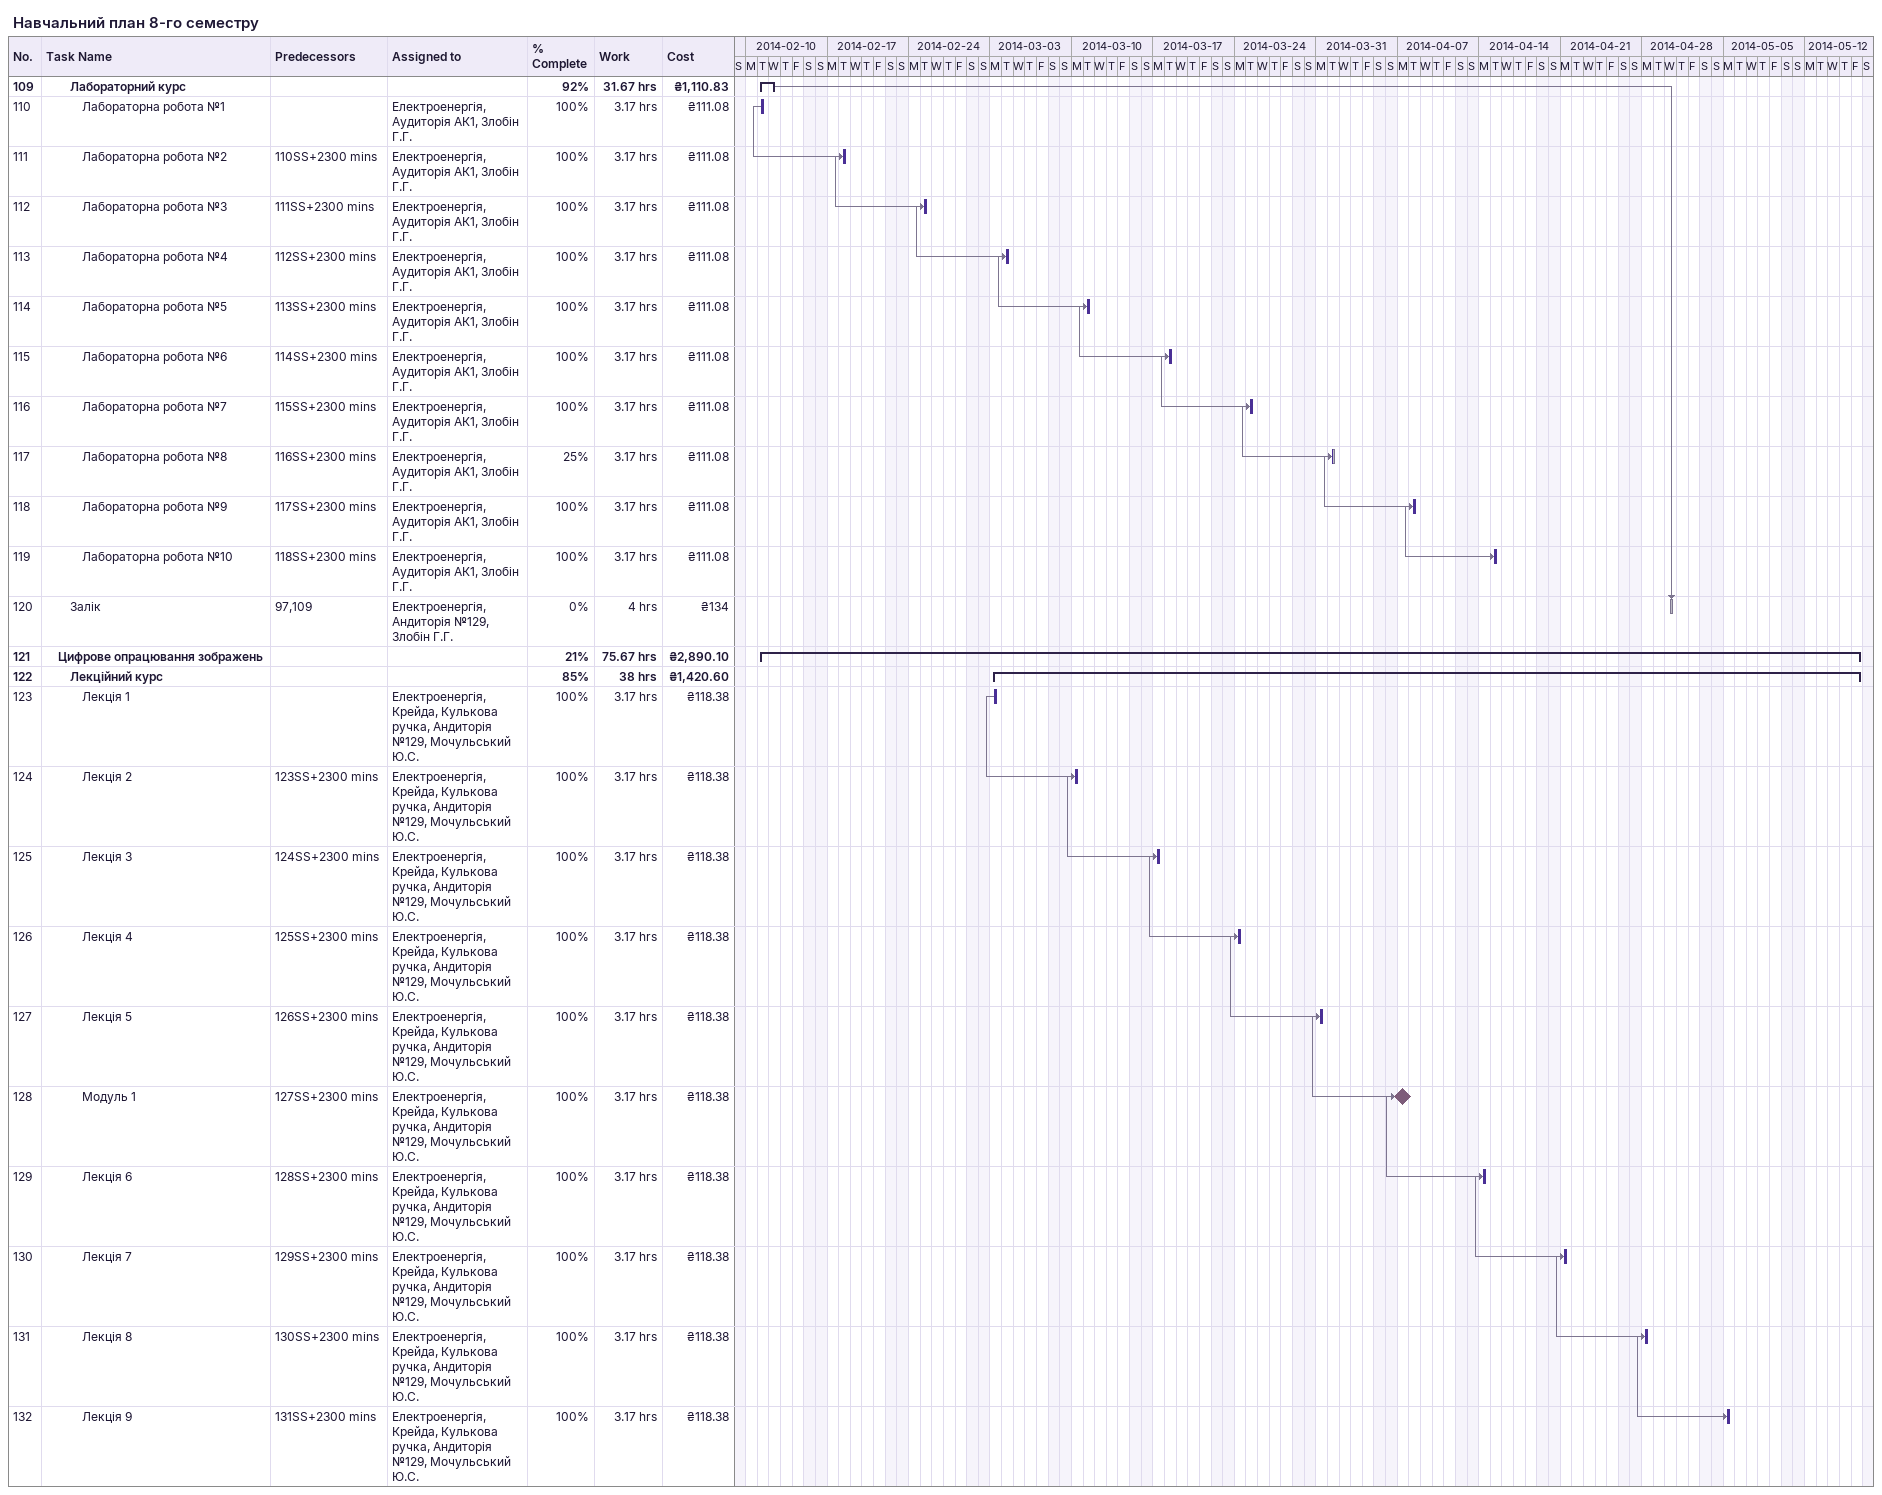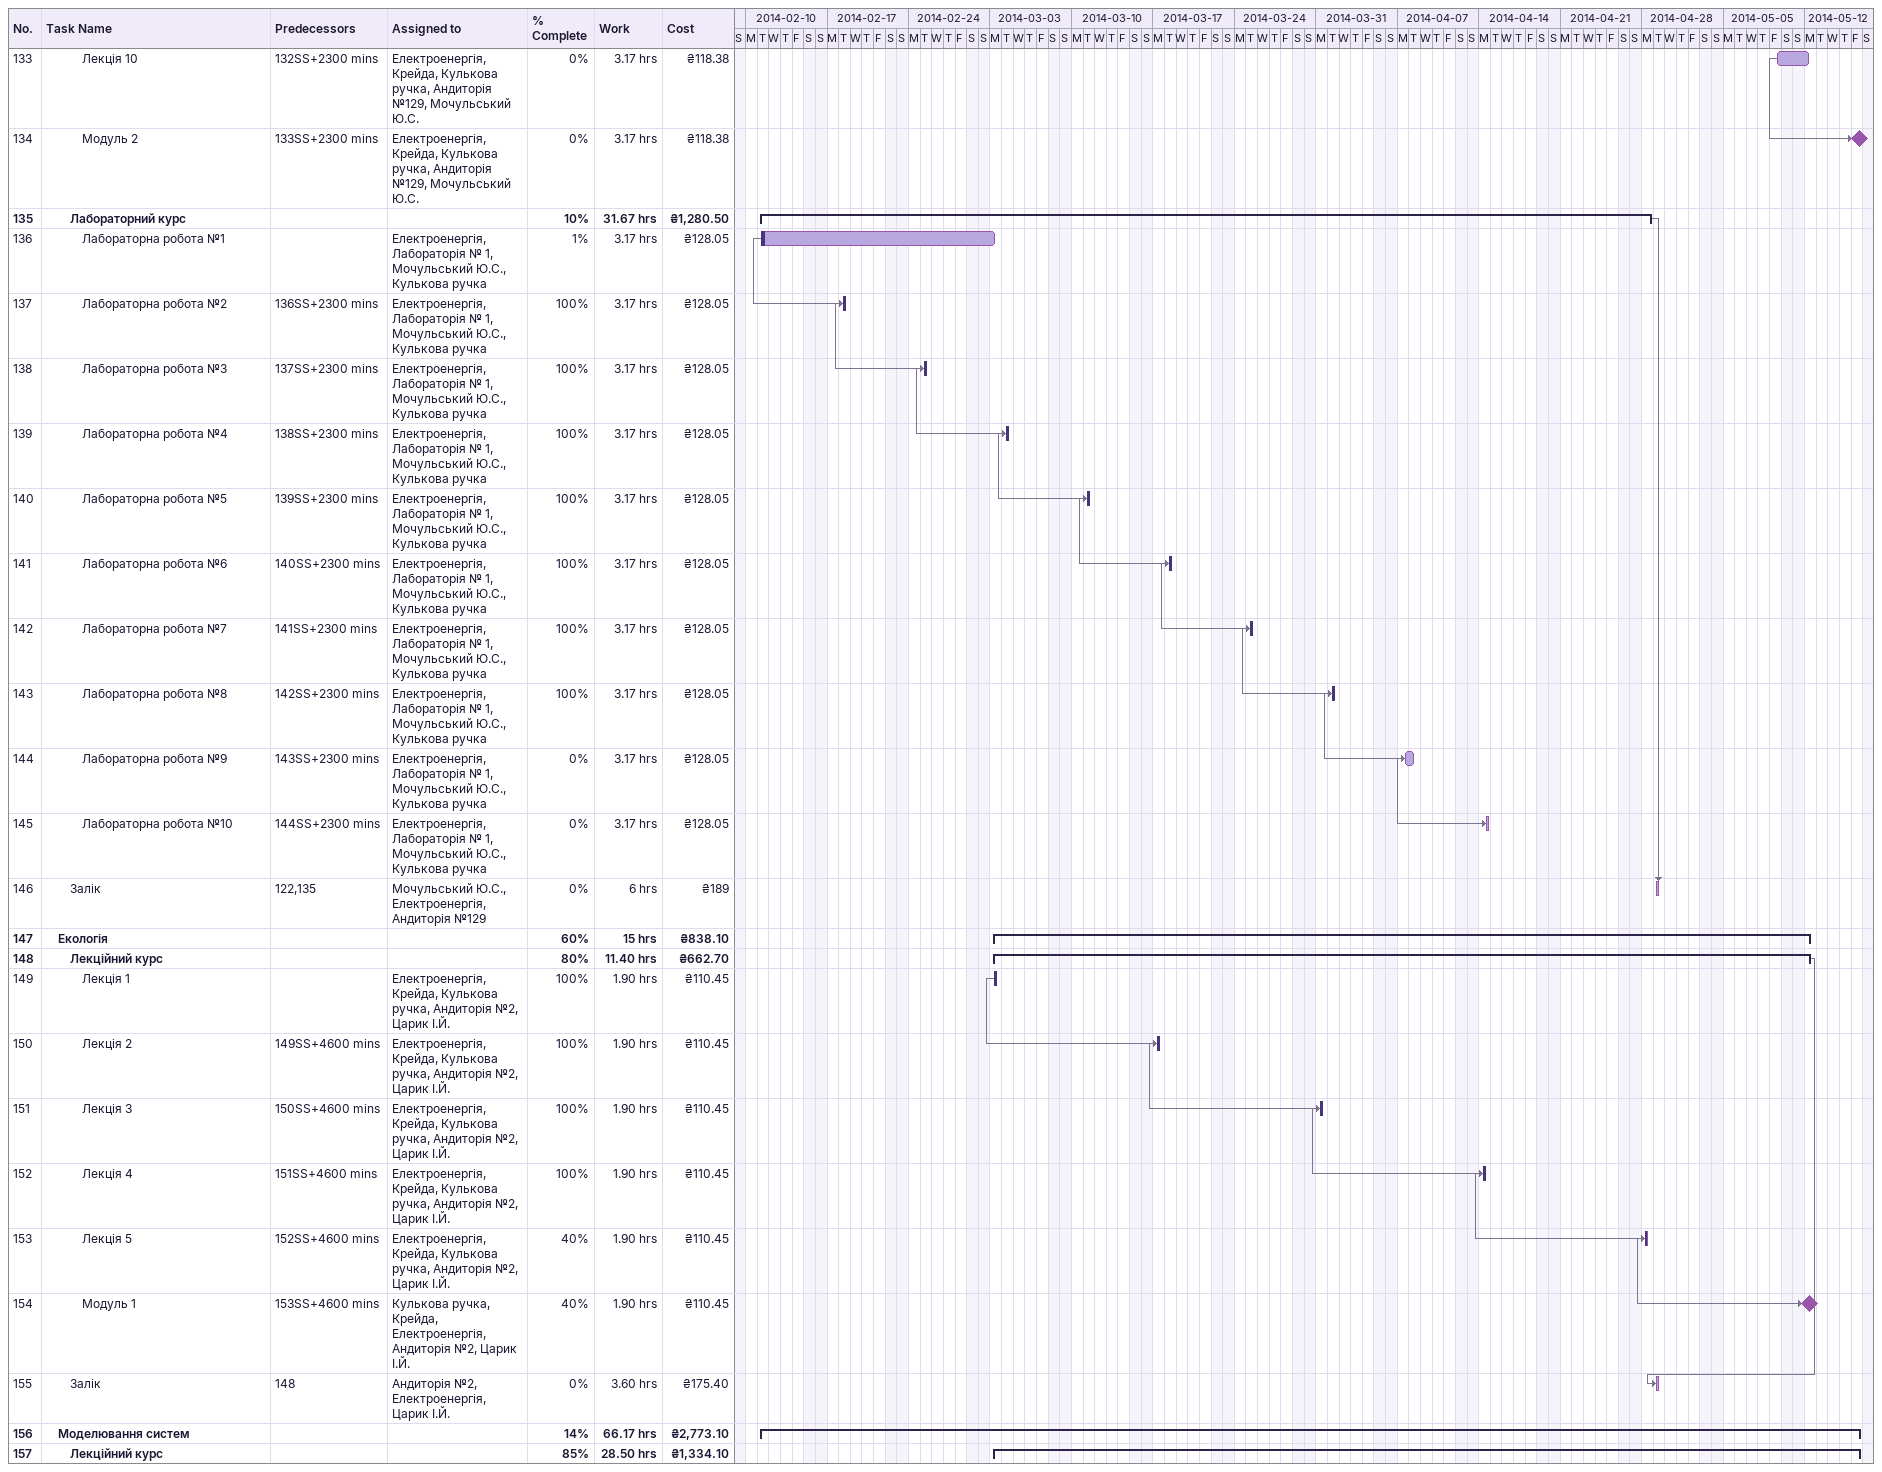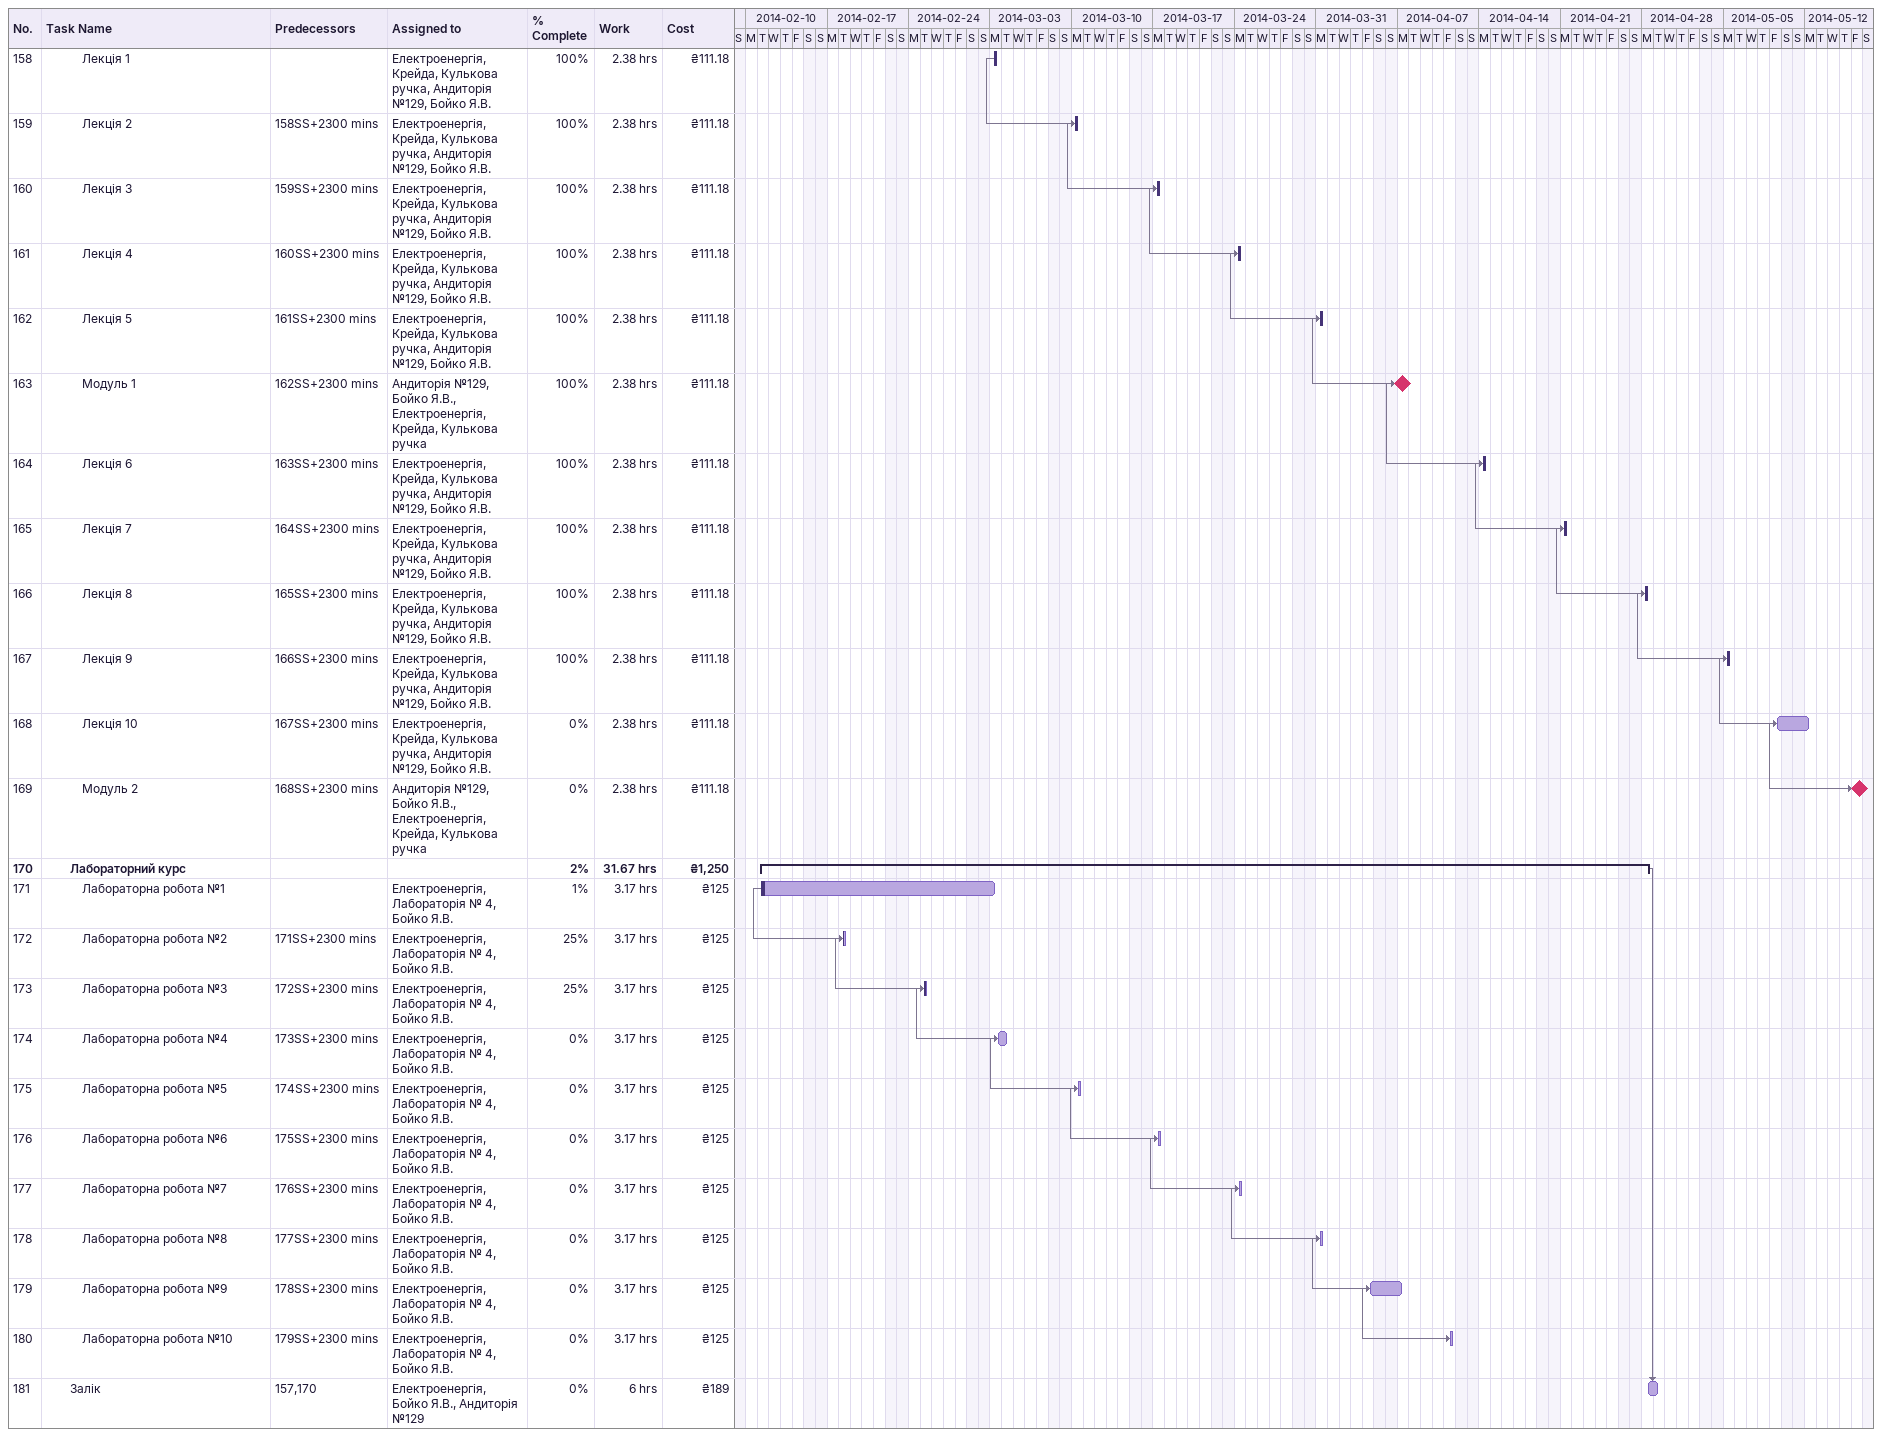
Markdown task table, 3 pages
Навчальний план 8-го семестру

| ID | Level | Task | Start | Finish | Predecessors | Resources | % complete | Work (h) | Cost (₴) |
|---|---|---|---|---|---|---|---|---|---|
| 109 | 3 | **Лабораторний курс** | 2014-02-11 | 2014-02-12 |  |  | 92 | 31.67 | 1110.83 |
| 110 | 4 | Лабораторна робота №1 | 2014-02-11 | 2014-02-11 |  | Електроенергія, Аудиторія АК1, Злобін Г.Г. | 100 | 3.17 | 111.08 |
| 111 | 4 | Лабораторна робота №2 | 2014-02-18 | 2014-02-18 | 110SS+2300min | Електроенергія, Аудиторія АК1, Злобін Г.Г. | 100 | 3.17 | 111.08 |
| 112 | 4 | Лабораторна робота №3 | 2014-02-25 | 2014-02-25 | 111SS+2300min | Електроенергія, Аудиторія АК1, Злобін Г.Г. | 100 | 3.17 | 111.08 |
| 113 | 4 | Лабораторна робота №4 | 2014-03-04 | 2014-03-04 | 112SS+2300min | Електроенергія, Аудиторія АК1, Злобін Г.Г. | 100 | 3.17 | 111.08 |
| 114 | 4 | Лабораторна робота №5 | 2014-03-11 | 2014-03-11 | 113SS+2300min | Електроенергія, Аудиторія АК1, Злобін Г.Г. | 100 | 3.17 | 111.08 |
| 115 | 4 | Лабораторна робота №6 | 2014-03-18 | 2014-03-18 | 114SS+2300min | Електроенергія, Аудиторія АК1, Злобін Г.Г. | 100 | 3.17 | 111.08 |
| 116 | 4 | Лабораторна робота №7 | 2014-03-25 | 2014-03-25 | 115SS+2300min | Електроенергія, Аудиторія АК1, Злобін Г.Г. | 100 | 3.17 | 111.08 |
| 117 | 4 | Лабораторна робота №8 | 2014-04-01 | 2014-04-01 | 116SS+2300min | Електроенергія, Аудиторія АК1, Злобін Г.Г. | 25 | 3.17 | 111.08 |
| 118 | 4 | Лабораторна робота №9 | 2014-04-08 | 2014-04-08 | 117SS+2300min | Електроенергія, Аудиторія АК1, Злобін Г.Г. | 100 | 3.17 | 111.08 |
| 119 | 4 | Лабораторна робота №10 | 2014-04-15 | 2014-04-15 | 118SS+2300min | Електроенергія, Аудиторія АК1, Злобін Г.Г. | 100 | 3.17 | 111.08 |
| 120 | 3 | Залік | 2014-04-30 | 2014-04-30 | 97, 109 | Електроенергія, Андиторія №129, Злобін Г.Г. | 0 | 4 | 134 |
| 121 | 2 | **Цифрове опрацювання зображень** | 2014-02-11 | 2014-05-16 |  |  | 21 | 75.67 | 2890.10 |
| 122 | 3 | **Лекційний курс** | 2014-03-03 | 2014-05-16 |  |  | 85 | 38 | 1420.60 |
| 123 | 4 | Лекція 1 | 2014-03-03 | 2014-03-03 |  | Електроенергія, Крейда, Кулькова ручка, Андиторія №129, Мочульський Ю.С. | 100 | 3.17 | 118.38 |
| 124 | 4 | Лекція 2 | 2014-03-10 | 2014-03-10 | 123SS+2300min | Електроенергія, Крейда, Кулькова ручка, Андиторія №129, Мочульський Ю.С. | 100 | 3.17 | 118.38 |
| 125 | 4 | Лекція 3 | 2014-03-17 | 2014-03-17 | 124SS+2300min | Електроенергія, Крейда, Кулькова ручка, Андиторія №129, Мочульський Ю.С. | 100 | 3.17 | 118.38 |
| 126 | 4 | Лекція 4 | 2014-03-24 | 2014-03-24 | 125SS+2300min | Електроенергія, Крейда, Кулькова ручка, Андиторія №129, Мочульський Ю.С. | 100 | 3.17 | 118.38 |
| 127 | 4 | Лекція 5 | 2014-03-31 | 2014-03-31 | 126SS+2300min | Електроенергія, Крейда, Кулькова ручка, Андиторія №129, Мочульський Ю.С. | 100 | 3.17 | 118.38 |
| 128 | 4 | Модуль 1 (milestone) | 2014-04-07 | 2014-04-07 | 127SS+2300min | Електроенергія, Крейда, Кулькова ручка, Андиторія №129, Мочульський Ю.С. | 100 | 3.17 | 118.38 |
| 129 | 4 | Лекція 6 | 2014-04-14 | 2014-04-14 | 128SS+2300min | Електроенергія, Крейда, Кулькова ручка, Андиторія №129, Мочульський Ю.С. | 100 | 3.17 | 118.38 |
| 130 | 4 | Лекція 7 | 2014-04-21 | 2014-04-21 | 129SS+2300min | Електроенергія, Крейда, Кулькова ручка, Андиторія №129, Мочульський Ю.С. | 100 | 3.17 | 118.38 |
| 131 | 4 | Лекція 8 | 2014-04-28 | 2014-04-28 | 130SS+2300min | Електроенергія, Крейда, Кулькова ручка, Андиторія №129, Мочульський Ю.С. | 100 | 3.17 | 118.38 |
| 132 | 4 | Лекція 9 | 2014-05-05 | 2014-05-05 | 131SS+2300min | Електроенергія, Крейда, Кулькова ручка, Андиторія №129, Мочульський Ю.С. | 100 | 3.17 | 118.38 |
| 133 | 4 | Лекція 10 | 2014-05-09 | 2014-05-12 | 132SS+2300min | Електроенергія, Крейда, Кулькова ручка, Андиторія №129, Мочульський Ю.С. | 0 | 3.17 | 118.38 |
| 134 | 4 | Модуль 2 (milestone) | 2014-05-16 | 2014-05-16 | 133SS+2300min | Електроенергія, Крейда, Кулькова ручка, Андиторія №129, Мочульський Ю.С. | 0 | 3.17 | 118.38 |
| 135 | 3 | **Лабораторний курс** | 2014-02-11 | 2014-04-28 |  |  | 10 | 31.67 | 1280.50 |
| 136 | 4 | Лабораторна робота №1 | 2014-02-11 | 2014-03-03 |  | Електроенергія, Лабораторія № 1, Мочульський Ю.С., Кулькова ручка | 1 | 3.17 | 128.05 |
| 137 | 4 | Лабораторна робота №2 | 2014-02-18 | 2014-02-18 | 136SS+2300min | Електроенергія, Лабораторія № 1, Мочульський Ю.С., Кулькова ручка | 100 | 3.17 | 128.05 |
| 138 | 4 | Лабораторна робота №3 | 2014-02-25 | 2014-02-25 | 137SS+2300min | Електроенергія, Лабораторія № 1, Мочульський Ю.С., Кулькова ручка | 100 | 3.17 | 128.05 |
| 139 | 4 | Лабораторна робота №4 | 2014-03-04 | 2014-03-04 | 138SS+2300min | Електроенергія, Лабораторія № 1, Мочульський Ю.С., Кулькова ручка | 100 | 3.17 | 128.05 |
| 140 | 4 | Лабораторна робота №5 | 2014-03-11 | 2014-03-11 | 139SS+2300min | Електроенергія, Лабораторія № 1, Мочульський Ю.С., Кулькова ручка | 100 | 3.17 | 128.05 |
| 141 | 4 | Лабораторна робота №6 | 2014-03-18 | 2014-03-18 | 140SS+2300min | Електроенергія, Лабораторія № 1, Мочульський Ю.С., Кулькова ручка | 100 | 3.17 | 128.05 |
| 142 | 4 | Лабораторна робота №7 | 2014-03-25 | 2014-03-25 | 141SS+2300min | Електроенергія, Лабораторія № 1, Мочульський Ю.С., Кулькова ручка | 100 | 3.17 | 128.05 |
| 143 | 4 | Лабораторна робота №8 | 2014-04-01 | 2014-04-01 | 142SS+2300min | Електроенергія, Лабораторія № 1, Мочульський Ю.С., Кулькова ручка | 100 | 3.17 | 128.05 |
| 144 | 4 | Лабораторна робота №9 | 2014-04-07 | 2014-04-08 | 143SS+2300min | Електроенергія, Лабораторія № 1, Мочульський Ю.С., Кулькова ручка | 0 | 3.17 | 128.05 |
| 145 | 4 | Лабораторна робота №10 | 2014-04-14 | 2014-04-14 | 144SS+2300min | Електроенергія, Лабораторія № 1, Мочульський Ю.С., Кулькова ручка | 0 | 3.17 | 128.05 |
| 146 | 3 | Залік | 2014-04-29 | 2014-04-29 | 122, 135 | Мочульський Ю.С., Електроенергія, Андиторія №129 | 0 | 6 | 189 |
| 147 | 2 | **Екологія** | 2014-03-03 | 2014-05-12 |  |  | 60 | 15 | 838.10 |
| 148 | 3 | **Лекційний курс** | 2014-03-03 | 2014-05-12 |  |  | 80 | 11.40 | 662.70 |
| 149 | 4 | Лекція 1 | 2014-03-03 | 2014-03-03 |  | Електроенергія, Крейда, Кулькова ручка, Андиторія №2, Царик І.Й. | 100 | 1.90 | 110.45 |
| 150 | 4 | Лекція 2 | 2014-03-17 | 2014-03-17 | 149SS+4600min | Електроенергія, Крейда, Кулькова ручка, Андиторія №2, Царик І.Й. | 100 | 1.90 | 110.45 |
| 151 | 4 | Лекція 3 | 2014-03-31 | 2014-03-31 | 150SS+4600min | Електроенергія, Крейда, Кулькова ручка, Андиторія №2, Царик І.Й. | 100 | 1.90 | 110.45 |
| 152 | 4 | Лекція 4 | 2014-04-14 | 2014-04-14 | 151SS+4600min | Електроенергія, Крейда, Кулькова ручка, Андиторія №2, Царик І.Й. | 100 | 1.90 | 110.45 |
| 153 | 4 | Лекція 5 | 2014-04-28 | 2014-04-28 | 152SS+4600min | Електроенергія, Крейда, Кулькова ручка, Андиторія №2, Царик І.Й. | 40 | 1.90 | 110.45 |
| 154 | 4 | Модуль 1 (milestone) | 2014-05-12 | 2014-05-12 | 153SS+4600min | Кулькова ручка, Крейда, Електроенергія, Андиторія №2, Царик І.Й. | 40 | 1.90 | 110.45 |
| 155 | 3 | Залік | 2014-04-29 | 2014-04-29 | 148 | Андиторія №2, Електроенергія, Царик І.Й. | 0 | 3.60 | 175.40 |
| 156 | 2 | **Моделювання систем** | 2014-02-11 | 2014-05-16 |  |  | 14 | 66.17 | 2773.10 |
| 157 | 3 | **Лекційний курс** | 2014-03-03 | 2014-05-16 |  |  | 85 | 28.50 | 1334.10 |
| 158 | 4 | Лекція 1 | 2014-03-03 | 2014-03-03 |  | Електроенергія, Крейда, Кулькова ручка, Андиторія №129, Бойко Я.В. | 100 | 2.38 | 111.18 |
| 159 | 4 | Лекція 2 | 2014-03-10 | 2014-03-10 | 158SS+2300min | Електроенергія, Крейда, Кулькова ручка, Андиторія №129, Бойко Я.В. | 100 | 2.38 | 111.18 |
| 160 | 4 | Лекція 3 | 2014-03-17 | 2014-03-17 | 159SS+2300min | Електроенергія, Крейда, Кулькова ручка, Андиторія №129, Бойко Я.В. | 100 | 2.38 | 111.18 |
| 161 | 4 | Лекція 4 | 2014-03-24 | 2014-03-24 | 160SS+2300min | Електроенергія, Крейда, Кулькова ручка, Андиторія №129, Бойко Я.В. | 100 | 2.38 | 111.18 |
| 162 | 4 | Лекція 5 | 2014-03-31 | 2014-03-31 | 161SS+2300min | Електроенергія, Крейда, Кулькова ручка, Андиторія №129, Бойко Я.В. | 100 | 2.38 | 111.18 |
| 163 | 4 | Модуль 1 (milestone) | 2014-04-07 | 2014-04-07 | 162SS+2300min | Андиторія №129, Бойко Я.В., Електроенергія, Крейда, Кулькова ручка | 100 | 2.38 | 111.18 |
| 164 | 4 | Лекція 6 | 2014-04-14 | 2014-04-14 | 163SS+2300min | Електроенергія, Крейда, Кулькова ручка, Андиторія №129, Бойко Я.В. | 100 | 2.38 | 111.18 |
| 165 | 4 | Лекція 7 | 2014-04-21 | 2014-04-21 | 164SS+2300min | Електроенергія, Крейда, Кулькова ручка, Андиторія №129, Бойко Я.В. | 100 | 2.38 | 111.18 |
| 166 | 4 | Лекція 8 | 2014-04-28 | 2014-04-28 | 165SS+2300min | Електроенергія, Крейда, Кулькова ручка, Андиторія №129, Бойко Я.В. | 100 | 2.38 | 111.18 |
| 167 | 4 | Лекція 9 | 2014-05-05 | 2014-05-05 | 166SS+2300min | Електроенергія, Крейда, Кулькова ручка, Андиторія №129, Бойко Я.В. | 100 | 2.38 | 111.18 |
| 168 | 4 | Лекція 10 | 2014-05-09 | 2014-05-12 | 167SS+2300min | Електроенергія, Крейда, Кулькова ручка, Андиторія №129, Бойко Я.В. | 0 | 2.38 | 111.18 |
| 169 | 4 | Модуль 2 (milestone) | 2014-05-16 | 2014-05-16 | 168SS+2300min | Андиторія №129, Бойко Я.В., Електроенергія, Крейда, Кулькова ручка | 0 | 2.38 | 111.18 |
| 170 | 3 | **Лабораторний курс** | 2014-02-11 | 2014-04-28 |  |  | 2 | 31.67 | 1250 |
| 171 | 4 | Лабораторна робота №1 | 2014-02-11 | 2014-03-03 |  | Електроенергія, Лабораторія № 4, Бойко Я.В. | 1 | 3.17 | 125 |
| 172 | 4 | Лабораторна робота №2 | 2014-02-18 | 2014-02-18 | 171SS+2300min | Електроенергія, Лабораторія № 4, Бойко Я.В. | 25 | 3.17 | 125 |
| 173 | 4 | Лабораторна робота №3 | 2014-02-25 | 2014-02-25 | 172SS+2300min | Електроенергія, Лабораторія № 4, Бойко Я.В. | 25 | 3.17 | 125 |
| 174 | 4 | Лабораторна робота №4 | 2014-03-03 | 2014-03-04 | 173SS+2300min | Електроенергія, Лабораторія № 4, Бойко Я.В. | 0 | 3.17 | 125 |
| 175 | 4 | Лабораторна робота №5 | 2014-03-10 | 2014-03-10 | 174SS+2300min | Електроенергія, Лабораторія № 4, Бойко Я.В. | 0 | 3.17 | 125 |
| 176 | 4 | Лабораторна робота №6 | 2014-03-17 | 2014-03-17 | 175SS+2300min | Електроенергія, Лабораторія № 4, Бойко Я.В. | 0 | 3.17 | 125 |
| 177 | 4 | Лабораторна робота №7 | 2014-03-24 | 2014-03-24 | 176SS+2300min | Електроенергія, Лабораторія № 4, Бойко Я.В. | 0 | 3.17 | 125 |
| 178 | 4 | Лабораторна робота №8 | 2014-03-31 | 2014-03-31 | 177SS+2300min | Електроенергія, Лабораторія № 4, Бойко Я.В. | 0 | 3.17 | 125 |
| 179 | 4 | Лабораторна робота №9 | 2014-04-04 | 2014-04-07 | 178SS+2300min | Електроенергія, Лабораторія № 4, Бойко Я.В. | 0 | 3.17 | 125 |
| 180 | 4 | Лабораторна робота №10 | 2014-04-11 | 2014-04-11 | 179SS+2300min | Електроенергія, Лабораторія № 4, Бойко Я.В. | 0 | 3.17 | 125 |
| 181 | 3 | Залік | 2014-04-28 | 2014-04-29 | 157, 170 | Електроенергія, Бойко Я.В., Андиторія №129 | 0 | 6 | 189 |
